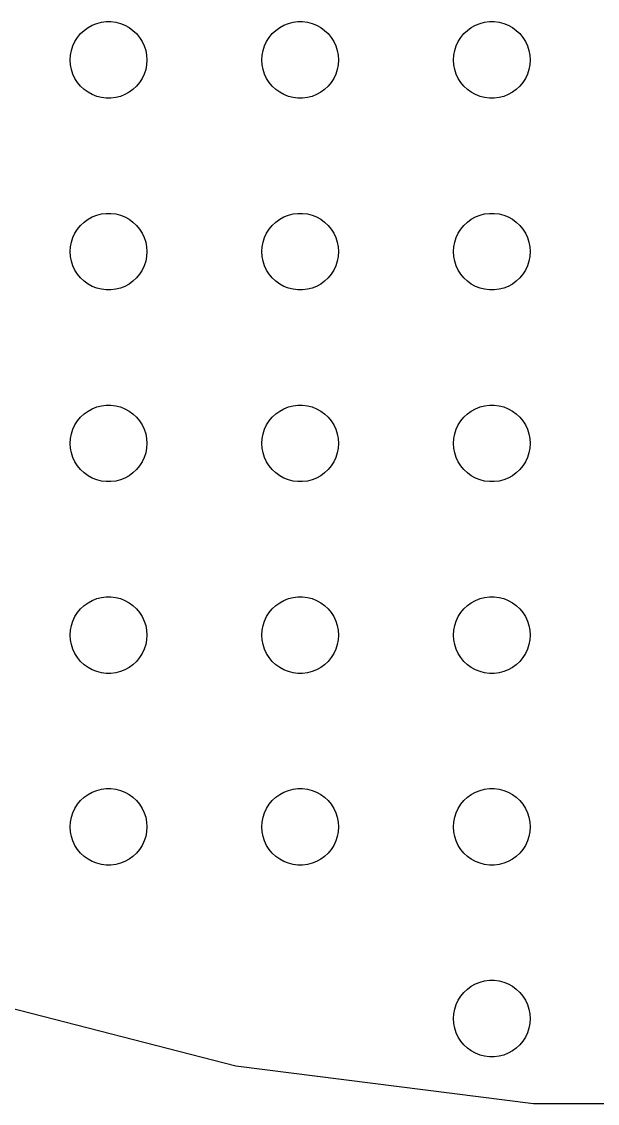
# Model space of a CAD drawing. Header units: metres. Extents: x -187 to 187, y -187 to 187.
# Drawn here: x -51.8 to -6.7, y -186.6 to -102 of the extents above; entities that cross this region are included whole.
import ezdxf

# ---------------------------------------------------------------- set-up
doc = ezdxf.new("R2010")
doc.units = ezdxf.units.M

msp = doc.modelspace()

# ---------------------------------------------------------------- linework, layer by layer
for p, q in [((-46.6075, -102.467), (-46.2773, -102.286)), ((-46.2773, -102.286), (-45.927, -102.147)), ((-45.927, -102.147), (-45.5621, -102.053)), ((-45.5621, -102.053), (-45.1884, -102.006)), ((-45.1884, -102.006), (-44.8116, -102.006)), ((-44.8116, -102.006), (-44.4379, -102.053)), ((-44.4379, -102.053), (-44.0729, -102.147)), ((-44.0729, -102.147), (-43.7227, -102.286)), ((-43.7227, -102.286), (-43.3925, -102.467)), ((-31.6075, -102.467), (-31.2773, -102.286)), ((-31.2773, -102.286), (-30.927, -102.147)), ((-30.927, -102.147), (-30.5621, -102.053)), ((-30.5621, -102.053), (-30.1884, -102.006)), ((-30.1884, -102.006), (-29.8116, -102.006)), ((-29.8116, -102.006), (-29.4379, -102.053)), ((-29.4379, -102.053), (-29.0729, -102.147)), ((-29.0729, -102.147), (-28.7227, -102.286)), ((-28.7227, -102.286), (-28.3925, -102.467)), ((-16.6075, -102.467), (-16.2773, -102.286)), ((-16.2773, -102.286), (-15.927, -102.147)), ((-15.927, -102.147), (-15.5621, -102.053)), ((-15.5621, -102.053), (-15.1884, -102.006)), ((-15.1884, -102.006), (-14.8116, -102.006)), ((-14.8116, -102.006), (-14.4379, -102.053)), ((-14.4379, -102.053), (-14.0729, -102.147)), ((-14.0729, -102.147), (-13.7227, -102.286)), ((-13.7227, -102.286), (-13.3925, -102.467)), ((-47.6289, -103.555), (-47.427, -103.237)), ((-47.427, -103.237), (-47.1869, -102.946)), ((-47.1869, -102.946), (-46.9123, -102.688)), ((-46.9123, -102.688), (-46.6075, -102.467)), ((-43.3925, -102.467), (-43.0877, -102.688)), ((-43.0877, -102.688), (-42.8131, -102.946)), ((-42.8131, -102.946), (-42.5729, -103.237)), ((-42.5729, -103.237), (-42.3711, -103.555)), ((-32.6289, -103.555), (-32.427, -103.237)), ((-32.427, -103.237), (-32.1869, -102.946)), ((-32.1869, -102.946), (-31.9123, -102.688)), ((-31.9123, -102.688), (-31.6075, -102.467)), ((-28.3925, -102.467), (-28.0877, -102.688)), ((-28.0877, -102.688), (-27.8131, -102.946)), ((-27.8131, -102.946), (-27.5729, -103.237)), ((-27.5729, -103.237), (-27.3711, -103.555)), ((-17.6289, -103.555), (-17.427, -103.237)), ((-17.427, -103.237), (-17.1869, -102.946)), ((-17.1869, -102.946), (-16.9123, -102.688)), ((-16.9123, -102.688), (-16.6075, -102.467)), ((-13.3925, -102.467), (-13.0877, -102.688)), ((-13.0877, -102.688), (-12.8131, -102.946)), ((-12.8131, -102.946), (-12.5729, -103.237)), ((-12.5729, -103.237), (-12.3711, -103.555)), ((-47.9057, -104.254), (-47.7893, -103.896)), ((-47.7893, -103.896), (-47.6289, -103.555)), ((-42.3711, -103.555), (-42.2107, -103.896)), ((-42.2107, -103.896), (-42.0942, -104.254)), ((-32.9057, -104.254), (-32.7893, -103.896)), ((-32.7893, -103.896), (-32.6289, -103.555)), ((-27.3711, -103.555), (-27.2107, -103.896)), ((-27.2107, -103.896), (-27.0942, -104.254)), ((-17.9057, -104.254), (-17.7893, -103.896)), ((-17.7893, -103.896), (-17.6289, -103.555)), ((-12.3711, -103.555), (-12.2107, -103.896)), ((-12.2107, -103.896), (-12.0942, -104.254)), ((-48, -105), (-47.9763, -104.624)), ((-47.9763, -104.624), (-47.9057, -104.254)), ((-42.0942, -104.254), (-42.0237, -104.624)), ((-42.0237, -104.624), (-42, -105)), ((-33, -105), (-32.9763, -104.624)), ((-32.9763, -104.624), (-32.9057, -104.254)), ((-27.0942, -104.254), (-27.0237, -104.624)), ((-27.0237, -104.624), (-27, -105)), ((-18, -105), (-17.9763, -104.624)), ((-17.9763, -104.624), (-17.9057, -104.254)), ((-12.0942, -104.254), (-12.0237, -104.624)), ((-12.0237, -104.624), (-12, -105)), ((-47.9763, -105.376), (-48, -105)), ((-47.9057, -105.746), (-47.9763, -105.376)), ((-47.7893, -106.104), (-47.9057, -105.746)), ((-42.0942, -105.746), (-42.2107, -106.104)), ((-42.0237, -105.376), (-42.0942, -105.746)), ((-42, -105), (-42.0237, -105.376)), ((-32.9763, -105.376), (-33, -105)), ((-32.9057, -105.746), (-32.9763, -105.376)), ((-32.7893, -106.104), (-32.9057, -105.746)), ((-27.0942, -105.746), (-27.2107, -106.104)), ((-27.0237, -105.376), (-27.0942, -105.746)), ((-27, -105), (-27.0237, -105.376)), ((-17.9763, -105.376), (-18, -105)), ((-17.9057, -105.746), (-17.9763, -105.376)), ((-17.7893, -106.104), (-17.9057, -105.746)), ((-12.0942, -105.746), (-12.2107, -106.104)), ((-12.0237, -105.376), (-12.0942, -105.746)), ((-12, -105), (-12.0237, -105.376)), ((-47.6289, -106.445), (-47.7893, -106.104)), ((-47.427, -106.763), (-47.6289, -106.445)), ((-42.3711, -106.445), (-42.5729, -106.763)), ((-42.2107, -106.104), (-42.3711, -106.445)), ((-32.6289, -106.445), (-32.7893, -106.104)), ((-32.427, -106.763), (-32.6289, -106.445)), ((-27.3711, -106.445), (-27.5729, -106.763)), ((-27.2107, -106.104), (-27.3711, -106.445)), ((-17.6289, -106.445), (-17.7893, -106.104)), ((-17.427, -106.763), (-17.6289, -106.445)), ((-12.3711, -106.445), (-12.5729, -106.763)), ((-12.2107, -106.104), (-12.3711, -106.445)), ((-47.1869, -107.054), (-47.427, -106.763)), ((-46.9123, -107.312), (-47.1869, -107.054)), ((-46.6075, -107.533), (-46.9123, -107.312)), ((-43.0877, -107.312), (-43.3925, -107.533)), ((-42.8131, -107.054), (-43.0877, -107.312)), ((-42.5729, -106.763), (-42.8131, -107.054)), ((-32.1869, -107.054), (-32.427, -106.763)), ((-31.9123, -107.312), (-32.1869, -107.054)), ((-31.6075, -107.533), (-31.9123, -107.312)), ((-28.0877, -107.312), (-28.3925, -107.533)), ((-27.8131, -107.054), (-28.0877, -107.312)), ((-27.5729, -106.763), (-27.8131, -107.054)), ((-17.1869, -107.054), (-17.427, -106.763)), ((-16.9123, -107.312), (-17.1869, -107.054)), ((-16.6075, -107.533), (-16.9123, -107.312)), ((-13.0877, -107.312), (-13.3925, -107.533)), ((-12.8131, -107.054), (-13.0877, -107.312)), ((-12.5729, -106.763), (-12.8131, -107.054)), ((-46.2773, -107.714), (-46.6075, -107.533)), ((-45.927, -107.853), (-46.2773, -107.714)), ((-45.5621, -107.947), (-45.927, -107.853)), ((-45.1884, -107.994), (-45.5621, -107.947)), ((-44.8116, -107.994), (-45.1884, -107.994)), ((-44.4379, -107.947), (-44.8116, -107.994)), ((-44.0729, -107.853), (-44.4379, -107.947)), ((-43.7227, -107.714), (-44.0729, -107.853)), ((-43.3925, -107.533), (-43.7227, -107.714)), ((-31.2773, -107.714), (-31.6075, -107.533)), ((-30.927, -107.853), (-31.2773, -107.714)), ((-30.5621, -107.947), (-30.927, -107.853)), ((-30.1884, -107.994), (-30.5621, -107.947)), ((-29.8116, -107.994), (-30.1884, -107.994)), ((-29.4379, -107.947), (-29.8116, -107.994)), ((-29.0729, -107.853), (-29.4379, -107.947)), ((-28.7227, -107.714), (-29.0729, -107.853)), ((-28.3925, -107.533), (-28.7227, -107.714)), ((-16.2773, -107.714), (-16.6075, -107.533)), ((-15.927, -107.853), (-16.2773, -107.714)), ((-15.5621, -107.947), (-15.927, -107.853)), ((-15.1884, -107.994), (-15.5621, -107.947)), ((-14.8116, -107.994), (-15.1884, -107.994)), ((-14.4379, -107.947), (-14.8116, -107.994)), ((-14.0729, -107.853), (-14.4379, -107.947)), ((-13.7227, -107.714), (-14.0729, -107.853)), ((-13.3925, -107.533), (-13.7227, -107.714)), ((-46.9123, -117.688), (-46.6075, -117.467)), ((-46.6075, -117.467), (-46.2773, -117.286)), ((-46.2773, -117.286), (-45.927, -117.147)), ((-45.927, -117.147), (-45.5621, -117.053)), ((-45.5621, -117.053), (-45.1884, -117.006)), ((-45.1884, -117.006), (-44.8116, -117.006)), ((-44.8116, -117.006), (-44.4379, -117.053)), ((-44.4379, -117.053), (-44.0729, -117.147)), ((-44.0729, -117.147), (-43.7227, -117.286)), ((-43.7227, -117.286), (-43.3925, -117.467)), ((-43.3925, -117.467), (-43.0877, -117.688)), ((-31.9123, -117.688), (-31.6075, -117.467)), ((-31.6075, -117.467), (-31.2773, -117.286)), ((-31.2773, -117.286), (-30.927, -117.147)), ((-30.927, -117.147), (-30.5621, -117.053)), ((-30.5621, -117.053), (-30.1884, -117.006)), ((-30.1884, -117.006), (-29.8116, -117.006)), ((-29.8116, -117.006), (-29.4379, -117.053)), ((-29.4379, -117.053), (-29.0729, -117.147)), ((-29.0729, -117.147), (-28.7227, -117.286)), ((-28.7227, -117.286), (-28.3925, -117.467)), ((-28.3925, -117.467), (-28.0877, -117.688)), ((-16.9123, -117.688), (-16.6075, -117.467)), ((-16.6075, -117.467), (-16.2773, -117.286)), ((-16.2773, -117.286), (-15.927, -117.147)), ((-15.927, -117.147), (-15.5621, -117.053)), ((-15.5621, -117.053), (-15.1884, -117.006)), ((-15.1884, -117.006), (-14.8116, -117.006)), ((-14.8116, -117.006), (-14.4379, -117.053)), ((-14.4379, -117.053), (-14.0729, -117.147)), ((-14.0729, -117.147), (-13.7227, -117.286)), ((-13.7227, -117.286), (-13.3925, -117.467)), ((-13.3925, -117.467), (-13.0877, -117.688)), ((-47.6289, -118.555), (-47.427, -118.237)), ((-47.427, -118.237), (-47.1869, -117.946)), ((-47.1869, -117.946), (-46.9123, -117.688)), ((-43.0877, -117.688), (-42.8131, -117.946)), ((-42.8131, -117.946), (-42.5729, -118.237)), ((-42.5729, -118.237), (-42.3711, -118.555)), ((-32.6289, -118.555), (-32.427, -118.237)), ((-32.427, -118.237), (-32.1869, -117.946)), ((-32.1869, -117.946), (-31.9123, -117.688)), ((-28.0877, -117.688), (-27.8131, -117.946)), ((-27.8131, -117.946), (-27.5729, -118.237)), ((-27.5729, -118.237), (-27.3711, -118.555)), ((-17.6289, -118.555), (-17.427, -118.237)), ((-17.427, -118.237), (-17.1869, -117.946)), ((-17.1869, -117.946), (-16.9123, -117.688)), ((-13.0877, -117.688), (-12.8131, -117.946)), ((-12.8131, -117.946), (-12.5729, -118.237)), ((-12.5729, -118.237), (-12.3711, -118.555)), ((-47.9763, -119.624), (-47.9057, -119.254)), ((-47.9057, -119.254), (-47.7893, -118.896)), ((-47.7893, -118.896), (-47.6289, -118.555)), ((-42.3711, -118.555), (-42.2107, -118.896)), ((-42.2107, -118.896), (-42.0942, -119.254)), ((-42.0942, -119.254), (-42.0237, -119.624)), ((-32.9763, -119.624), (-32.9057, -119.254)), ((-32.9057, -119.254), (-32.7893, -118.896)), ((-32.7893, -118.896), (-32.6289, -118.555)), ((-27.3711, -118.555), (-27.2107, -118.896)), ((-27.2107, -118.896), (-27.0942, -119.254)), ((-27.0942, -119.254), (-27.0237, -119.624)), ((-17.9763, -119.624), (-17.9057, -119.254)), ((-17.9057, -119.254), (-17.7893, -118.896)), ((-17.7893, -118.896), (-17.6289, -118.555)), ((-12.3711, -118.555), (-12.2107, -118.896)), ((-12.2107, -118.896), (-12.0942, -119.254)), ((-12.0942, -119.254), (-12.0237, -119.624)), ((-48, -120), (-47.9763, -119.624)), ((-47.9763, -120.376), (-48, -120)), ((-42.0237, -119.624), (-42, -120)), ((-42, -120), (-42.0237, -120.376)), ((-33, -120), (-32.9763, -119.624)), ((-32.9763, -120.376), (-33, -120)), ((-27.0237, -119.624), (-27, -120)), ((-27, -120), (-27.0237, -120.376)), ((-18, -120), (-17.9763, -119.624)), ((-17.9763, -120.376), (-18, -120)), ((-12.0237, -119.624), (-12, -120)), ((-12, -120), (-12.0237, -120.376)), ((-47.9057, -120.746), (-47.9763, -120.376)), ((-47.7893, -121.104), (-47.9057, -120.746)), ((-42.0942, -120.746), (-42.2107, -121.104)), ((-42.0237, -120.376), (-42.0942, -120.746)), ((-32.9057, -120.746), (-32.9763, -120.376)), ((-32.7893, -121.104), (-32.9057, -120.746)), ((-27.0942, -120.746), (-27.2107, -121.104)), ((-27.0237, -120.376), (-27.0942, -120.746)), ((-17.9057, -120.746), (-17.9763, -120.376)), ((-17.7893, -121.104), (-17.9057, -120.746)), ((-12.0942, -120.746), (-12.2107, -121.104)), ((-12.0237, -120.376), (-12.0942, -120.746)), ((-47.6289, -121.445), (-47.7893, -121.104)), ((-47.427, -121.763), (-47.6289, -121.445)), ((-47.1869, -122.054), (-47.427, -121.763)), ((-42.5729, -121.763), (-42.8131, -122.054)), ((-42.3711, -121.445), (-42.5729, -121.763)), ((-42.2107, -121.104), (-42.3711, -121.445)), ((-32.6289, -121.445), (-32.7893, -121.104)), ((-32.427, -121.763), (-32.6289, -121.445)), ((-32.1869, -122.054), (-32.427, -121.763)), ((-27.5729, -121.763), (-27.8131, -122.054)), ((-27.3711, -121.445), (-27.5729, -121.763)), ((-27.2107, -121.104), (-27.3711, -121.445)), ((-17.6289, -121.445), (-17.7893, -121.104)), ((-17.427, -121.763), (-17.6289, -121.445)), ((-17.1869, -122.054), (-17.427, -121.763)), ((-12.5729, -121.763), (-12.8131, -122.054)), ((-12.3711, -121.445), (-12.5729, -121.763)), ((-12.2107, -121.104), (-12.3711, -121.445)), ((-46.9123, -122.312), (-47.1869, -122.054)), ((-46.6075, -122.533), (-46.9123, -122.312)), ((-46.2773, -122.714), (-46.6075, -122.533)), ((-43.3925, -122.533), (-43.7227, -122.714)), ((-43.0877, -122.312), (-43.3925, -122.533)), ((-42.8131, -122.054), (-43.0877, -122.312)), ((-31.9123, -122.312), (-32.1869, -122.054)), ((-31.6075, -122.533), (-31.9123, -122.312)), ((-31.2773, -122.714), (-31.6075, -122.533)), ((-28.3925, -122.533), (-28.7227, -122.714)), ((-28.0877, -122.312), (-28.3925, -122.533)), ((-27.8131, -122.054), (-28.0877, -122.312)), ((-16.9123, -122.312), (-17.1869, -122.054)), ((-16.6075, -122.533), (-16.9123, -122.312)), ((-16.2773, -122.714), (-16.6075, -122.533)), ((-13.3925, -122.533), (-13.7227, -122.714)), ((-13.0877, -122.312), (-13.3925, -122.533)), ((-12.8131, -122.054), (-13.0877, -122.312)), ((-45.927, -122.853), (-46.2773, -122.714)), ((-45.5621, -122.947), (-45.927, -122.853)), ((-45.1884, -122.994), (-45.5621, -122.947)), ((-44.8116, -122.994), (-45.1884, -122.994)), ((-44.4379, -122.947), (-44.8116, -122.994)), ((-44.0729, -122.853), (-44.4379, -122.947)), ((-43.7227, -122.714), (-44.0729, -122.853)), ((-30.927, -122.853), (-31.2773, -122.714)), ((-30.5621, -122.947), (-30.927, -122.853)), ((-30.1884, -122.994), (-30.5621, -122.947)), ((-29.8116, -122.994), (-30.1884, -122.994)), ((-29.4379, -122.947), (-29.8116, -122.994)), ((-29.0729, -122.853), (-29.4379, -122.947)), ((-28.7227, -122.714), (-29.0729, -122.853)), ((-15.927, -122.853), (-16.2773, -122.714)), ((-15.5621, -122.947), (-15.927, -122.853)), ((-15.1884, -122.994), (-15.5621, -122.947)), ((-14.8116, -122.994), (-15.1884, -122.994)), ((-14.4379, -122.947), (-14.8116, -122.994)), ((-14.0729, -122.853), (-14.4379, -122.947)), ((-13.7227, -122.714), (-14.0729, -122.853)), ((-45.5621, -132.053), (-45.1884, -132.006)), ((-45.1884, -132.006), (-44.8116, -132.006)), ((-44.8116, -132.006), (-44.4379, -132.053)), ((-30.5621, -132.053), (-30.1884, -132.006)), ((-30.1884, -132.006), (-29.8116, -132.006)), ((-29.8116, -132.006), (-29.4379, -132.053)), ((-15.5621, -132.053), (-15.1884, -132.006)), ((-15.1884, -132.006), (-14.8116, -132.006)), ((-14.8116, -132.006), (-14.4379, -132.053)), ((-47.1869, -132.946), (-46.9123, -132.688)), ((-46.9123, -132.688), (-46.6075, -132.467)), ((-46.6075, -132.467), (-46.2773, -132.286)), ((-46.2773, -132.286), (-45.927, -132.147)), ((-45.927, -132.147), (-45.5621, -132.053)), ((-44.4379, -132.053), (-44.0729, -132.147)), ((-44.0729, -132.147), (-43.7227, -132.286)), ((-43.7227, -132.286), (-43.3925, -132.467)), ((-43.3925, -132.467), (-43.0877, -132.688)), ((-43.0877, -132.688), (-42.8131, -132.946)), ((-32.1869, -132.946), (-31.9123, -132.688)), ((-31.9123, -132.688), (-31.6075, -132.467)), ((-31.6075, -132.467), (-31.2773, -132.286)), ((-31.2773, -132.286), (-30.927, -132.147)), ((-30.927, -132.147), (-30.5621, -132.053)), ((-29.4379, -132.053), (-29.0729, -132.147)), ((-29.0729, -132.147), (-28.7227, -132.286)), ((-28.7227, -132.286), (-28.3925, -132.467)), ((-28.3925, -132.467), (-28.0877, -132.688)), ((-28.0877, -132.688), (-27.8131, -132.946)), ((-17.1869, -132.946), (-16.9123, -132.688)), ((-16.9123, -132.688), (-16.6075, -132.467)), ((-16.6075, -132.467), (-16.2773, -132.286)), ((-16.2773, -132.286), (-15.927, -132.147)), ((-15.927, -132.147), (-15.5621, -132.053)), ((-14.4379, -132.053), (-14.0729, -132.147)), ((-14.0729, -132.147), (-13.7227, -132.286)), ((-13.7227, -132.286), (-13.3925, -132.467)), ((-13.3925, -132.467), (-13.0877, -132.688)), ((-13.0877, -132.688), (-12.8131, -132.946)), ((-47.7893, -133.896), (-47.6289, -133.555)), ((-47.6289, -133.555), (-47.427, -133.237)), ((-47.427, -133.237), (-47.1869, -132.946)), ((-42.8131, -132.946), (-42.5729, -133.237)), ((-42.5729, -133.237), (-42.3711, -133.555)), ((-42.3711, -133.555), (-42.2107, -133.896)), ((-32.7893, -133.896), (-32.6289, -133.555)), ((-32.6289, -133.555), (-32.427, -133.237)), ((-32.427, -133.237), (-32.1869, -132.946)), ((-27.8131, -132.946), (-27.5729, -133.237)), ((-27.5729, -133.237), (-27.3711, -133.555)), ((-27.3711, -133.555), (-27.2107, -133.896)), ((-17.7893, -133.896), (-17.6289, -133.555)), ((-17.6289, -133.555), (-17.427, -133.237)), ((-17.427, -133.237), (-17.1869, -132.946)), ((-12.8131, -132.946), (-12.5729, -133.237)), ((-12.5729, -133.237), (-12.3711, -133.555)), ((-12.3711, -133.555), (-12.2107, -133.896)), ((-47.9763, -134.624), (-47.9057, -134.254)), ((-47.9057, -134.254), (-47.7893, -133.896)), ((-42.2107, -133.896), (-42.0942, -134.254)), ((-42.0942, -134.254), (-42.0237, -134.624)), ((-32.9763, -134.624), (-32.9057, -134.254)), ((-32.9057, -134.254), (-32.7893, -133.896)), ((-27.2107, -133.896), (-27.0942, -134.254)), ((-27.0942, -134.254), (-27.0237, -134.624)), ((-17.9763, -134.624), (-17.9057, -134.254)), ((-17.9057, -134.254), (-17.7893, -133.896)), ((-12.2107, -133.896), (-12.0942, -134.254)), ((-12.0942, -134.254), (-12.0237, -134.624)), ((-48, -135), (-47.9763, -134.624)), ((-47.9763, -135.376), (-48, -135)), ((-47.9057, -135.746), (-47.9763, -135.376)), ((-42.0237, -135.376), (-42.0942, -135.746)), ((-42.0237, -134.624), (-42, -135)), ((-42, -135), (-42.0237, -135.376)), ((-33, -135), (-32.9763, -134.624)), ((-32.9763, -135.376), (-33, -135)), ((-32.9057, -135.746), (-32.9763, -135.376)), ((-27.0237, -135.376), (-27.0942, -135.746)), ((-27.0237, -134.624), (-27, -135)), ((-27, -135), (-27.0237, -135.376)), ((-18, -135), (-17.9763, -134.624)), ((-17.9763, -135.376), (-18, -135)), ((-17.9057, -135.746), (-17.9763, -135.376)), ((-12.0237, -135.376), (-12.0942, -135.746)), ((-12.0237, -134.624), (-12, -135)), ((-12, -135), (-12.0237, -135.376)), ((-47.7893, -136.104), (-47.9057, -135.746)), ((-47.6289, -136.445), (-47.7893, -136.104)), ((-42.2107, -136.104), (-42.3711, -136.445)), ((-42.0942, -135.746), (-42.2107, -136.104)), ((-32.7893, -136.104), (-32.9057, -135.746)), ((-32.6289, -136.445), (-32.7893, -136.104)), ((-27.2107, -136.104), (-27.3711, -136.445)), ((-27.0942, -135.746), (-27.2107, -136.104)), ((-17.7893, -136.104), (-17.9057, -135.746)), ((-17.6289, -136.445), (-17.7893, -136.104)), ((-12.2107, -136.104), (-12.3711, -136.445)), ((-12.0942, -135.746), (-12.2107, -136.104)), ((-47.427, -136.763), (-47.6289, -136.445)), ((-47.1869, -137.054), (-47.427, -136.763)), ((-46.9123, -137.312), (-47.1869, -137.054)), ((-42.8131, -137.054), (-43.0877, -137.312)), ((-42.5729, -136.763), (-42.8131, -137.054)), ((-42.3711, -136.445), (-42.5729, -136.763)), ((-32.427, -136.763), (-32.6289, -136.445)), ((-32.1869, -137.054), (-32.427, -136.763)), ((-31.9123, -137.312), (-32.1869, -137.054)), ((-27.8131, -137.054), (-28.0877, -137.312)), ((-27.5729, -136.763), (-27.8131, -137.054)), ((-27.3711, -136.445), (-27.5729, -136.763)), ((-17.427, -136.763), (-17.6289, -136.445)), ((-17.1869, -137.054), (-17.427, -136.763)), ((-16.9123, -137.312), (-17.1869, -137.054)), ((-12.8131, -137.054), (-13.0877, -137.312)), ((-12.5729, -136.763), (-12.8131, -137.054)), ((-12.3711, -136.445), (-12.5729, -136.763)), ((-46.6075, -137.533), (-46.9123, -137.312)), ((-46.2773, -137.714), (-46.6075, -137.533)), ((-45.927, -137.853), (-46.2773, -137.714)), ((-45.5621, -137.947), (-45.927, -137.853)), ((-44.0729, -137.853), (-44.4379, -137.947)), ((-43.7227, -137.714), (-44.0729, -137.853)), ((-43.3925, -137.533), (-43.7227, -137.714)), ((-43.0877, -137.312), (-43.3925, -137.533)), ((-31.6075, -137.533), (-31.9123, -137.312)), ((-31.2773, -137.714), (-31.6075, -137.533)), ((-30.927, -137.853), (-31.2773, -137.714)), ((-30.5621, -137.947), (-30.927, -137.853)), ((-29.0729, -137.853), (-29.4379, -137.947)), ((-28.7227, -137.714), (-29.0729, -137.853)), ((-28.3925, -137.533), (-28.7227, -137.714)), ((-28.0877, -137.312), (-28.3925, -137.533)), ((-16.6075, -137.533), (-16.9123, -137.312)), ((-16.2773, -137.714), (-16.6075, -137.533)), ((-15.927, -137.853), (-16.2773, -137.714)), ((-15.5621, -137.947), (-15.927, -137.853)), ((-14.0729, -137.853), (-14.4379, -137.947)), ((-13.7227, -137.714), (-14.0729, -137.853)), ((-13.3925, -137.533), (-13.7227, -137.714)), ((-13.0877, -137.312), (-13.3925, -137.533)), ((-45.1884, -137.994), (-45.5621, -137.947)), ((-44.8116, -137.994), (-45.1884, -137.994)), ((-44.4379, -137.947), (-44.8116, -137.994)), ((-30.1884, -137.994), (-30.5621, -137.947)), ((-29.8116, -137.994), (-30.1884, -137.994)), ((-29.4379, -137.947), (-29.8116, -137.994)), ((-15.1884, -137.994), (-15.5621, -137.947)), ((-14.8116, -137.994), (-15.1884, -137.994)), ((-14.4379, -137.947), (-14.8116, -137.994)), ((-46.2773, -147.286), (-45.927, -147.147)), ((-45.927, -147.147), (-45.5621, -147.053)), ((-45.5621, -147.053), (-45.1884, -147.006)), ((-45.1884, -147.006), (-44.8116, -147.006)), ((-44.8116, -147.006), (-44.4379, -147.053)), ((-44.4379, -147.053), (-44.0729, -147.147)), ((-44.0729, -147.147), (-43.7227, -147.286)), ((-31.2773, -147.286), (-30.927, -147.147)), ((-30.927, -147.147), (-30.5621, -147.053)), ((-30.5621, -147.053), (-30.1884, -147.006)), ((-30.1884, -147.006), (-29.8116, -147.006)), ((-29.8116, -147.006), (-29.4379, -147.053)), ((-29.4379, -147.053), (-29.0729, -147.147)), ((-29.0729, -147.147), (-28.7227, -147.286)), ((-16.2773, -147.286), (-15.927, -147.147)), ((-15.927, -147.147), (-15.5621, -147.053)), ((-15.5621, -147.053), (-15.1884, -147.006)), ((-15.1884, -147.006), (-14.8116, -147.006)), ((-14.8116, -147.006), (-14.4379, -147.053)), ((-14.4379, -147.053), (-14.0729, -147.147)), ((-14.0729, -147.147), (-13.7227, -147.286)), ((-47.427, -148.237), (-47.1869, -147.946)), ((-47.1869, -147.946), (-46.9123, -147.688)), ((-46.9123, -147.688), (-46.6075, -147.467)), ((-46.6075, -147.467), (-46.2773, -147.286)), ((-43.7227, -147.286), (-43.3925, -147.467)), ((-43.3925, -147.467), (-43.0877, -147.688)), ((-43.0877, -147.688), (-42.8131, -147.946)), ((-42.8131, -147.946), (-42.5729, -148.237)), ((-32.427, -148.237), (-32.1869, -147.946)), ((-32.1869, -147.946), (-31.9123, -147.688)), ((-31.9123, -147.688), (-31.6075, -147.467)), ((-31.6075, -147.467), (-31.2773, -147.286)), ((-28.7227, -147.286), (-28.3925, -147.467)), ((-28.3925, -147.467), (-28.0877, -147.688)), ((-28.0877, -147.688), (-27.8131, -147.946)), ((-27.8131, -147.946), (-27.5729, -148.237)), ((-17.427, -148.237), (-17.1869, -147.946)), ((-17.1869, -147.946), (-16.9123, -147.688)), ((-16.9123, -147.688), (-16.6075, -147.467)), ((-16.6075, -147.467), (-16.2773, -147.286)), ((-13.7227, -147.286), (-13.3925, -147.467)), ((-13.3925, -147.467), (-13.0877, -147.688)), ((-13.0877, -147.688), (-12.8131, -147.946)), ((-12.8131, -147.946), (-12.5729, -148.237)), ((-47.9057, -149.254), (-47.7893, -148.896)), ((-47.7893, -148.896), (-47.6289, -148.555)), ((-47.6289, -148.555), (-47.427, -148.237)), ((-42.5729, -148.237), (-42.3711, -148.555)), ((-42.3711, -148.555), (-42.2107, -148.896)), ((-42.2107, -148.896), (-42.0942, -149.254)), ((-32.9057, -149.254), (-32.7893, -148.896)), ((-32.7893, -148.896), (-32.6289, -148.555)), ((-32.6289, -148.555), (-32.427, -148.237)), ((-27.5729, -148.237), (-27.3711, -148.555)), ((-27.3711, -148.555), (-27.2107, -148.896)), ((-27.2107, -148.896), (-27.0942, -149.254)), ((-17.9057, -149.254), (-17.7893, -148.896)), ((-17.7893, -148.896), (-17.6289, -148.555)), ((-17.6289, -148.555), (-17.427, -148.237)), ((-12.5729, -148.237), (-12.3711, -148.555)), ((-12.3711, -148.555), (-12.2107, -148.896)), ((-12.2107, -148.896), (-12.0942, -149.254)), ((-48, -150), (-47.9763, -149.624)), ((-47.9763, -149.624), (-47.9057, -149.254)), ((-42.0942, -149.254), (-42.0237, -149.624)), ((-42.0237, -149.624), (-42, -150)), ((-33, -150), (-32.9763, -149.624)), ((-32.9763, -149.624), (-32.9057, -149.254)), ((-27.0942, -149.254), (-27.0237, -149.624)), ((-27.0237, -149.624), (-27, -150)), ((-18, -150), (-17.9763, -149.624)), ((-17.9763, -149.624), (-17.9057, -149.254)), ((-12.0942, -149.254), (-12.0237, -149.624)), ((-12.0237, -149.624), (-12, -150)), ((-47.9763, -150.376), (-48, -150)), ((-47.9057, -150.746), (-47.9763, -150.376)), ((-42.0237, -150.376), (-42.0942, -150.746)), ((-42, -150), (-42.0237, -150.376)), ((-32.9763, -150.376), (-33, -150)), ((-32.9057, -150.746), (-32.9763, -150.376)), ((-27.0237, -150.376), (-27.0942, -150.746)), ((-27, -150), (-27.0237, -150.376)), ((-17.9763, -150.376), (-18, -150)), ((-17.9057, -150.746), (-17.9763, -150.376)), ((-12.0237, -150.376), (-12.0942, -150.746)), ((-12, -150), (-12.0237, -150.376)), ((-47.7893, -151.104), (-47.9057, -150.746)), ((-47.6289, -151.445), (-47.7893, -151.104)), ((-47.427, -151.763), (-47.6289, -151.445)), ((-42.3711, -151.445), (-42.5729, -151.763)), ((-42.2107, -151.104), (-42.3711, -151.445)), ((-42.0942, -150.746), (-42.2107, -151.104)), ((-32.7893, -151.104), (-32.9057, -150.746)), ((-32.6289, -151.445), (-32.7893, -151.104)), ((-32.427, -151.763), (-32.6289, -151.445)), ((-27.3711, -151.445), (-27.5729, -151.763)), ((-27.2107, -151.104), (-27.3711, -151.445)), ((-27.0942, -150.746), (-27.2107, -151.104)), ((-17.7893, -151.104), (-17.9057, -150.746)), ((-17.6289, -151.445), (-17.7893, -151.104)), ((-17.427, -151.763), (-17.6289, -151.445)), ((-12.3711, -151.445), (-12.5729, -151.763)), ((-12.2107, -151.104), (-12.3711, -151.445)), ((-12.0942, -150.746), (-12.2107, -151.104)), ((-47.1869, -152.054), (-47.427, -151.763)), ((-46.9123, -152.312), (-47.1869, -152.054)), ((-46.6075, -152.533), (-46.9123, -152.312)), ((-43.0877, -152.312), (-43.3925, -152.533)), ((-42.8131, -152.054), (-43.0877, -152.312)), ((-42.5729, -151.763), (-42.8131, -152.054)), ((-32.1869, -152.054), (-32.427, -151.763)), ((-31.9123, -152.312), (-32.1869, -152.054)), ((-31.6075, -152.533), (-31.9123, -152.312)), ((-28.0877, -152.312), (-28.3925, -152.533)), ((-27.8131, -152.054), (-28.0877, -152.312)), ((-27.5729, -151.763), (-27.8131, -152.054)), ((-17.1869, -152.054), (-17.427, -151.763)), ((-16.9123, -152.312), (-17.1869, -152.054)), ((-16.6075, -152.533), (-16.9123, -152.312)), ((-13.0877, -152.312), (-13.3925, -152.533)), ((-12.8131, -152.054), (-13.0877, -152.312)), ((-12.5729, -151.763), (-12.8131, -152.054)), ((-46.2773, -152.714), (-46.6075, -152.533)), ((-45.927, -152.853), (-46.2773, -152.714)), ((-45.5621, -152.947), (-45.927, -152.853)), ((-45.1884, -152.994), (-45.5621, -152.947)), ((-44.8116, -152.994), (-45.1884, -152.994)), ((-44.4379, -152.947), (-44.8116, -152.994)), ((-44.0729, -152.853), (-44.4379, -152.947)), ((-43.7227, -152.714), (-44.0729, -152.853)), ((-43.3925, -152.533), (-43.7227, -152.714)), ((-31.2773, -152.714), (-31.6075, -152.533)), ((-30.927, -152.853), (-31.2773, -152.714)), ((-30.5621, -152.947), (-30.927, -152.853)), ((-30.1884, -152.994), (-30.5621, -152.947)), ((-29.8116, -152.994), (-30.1884, -152.994)), ((-29.4379, -152.947), (-29.8116, -152.994)), ((-29.0729, -152.853), (-29.4379, -152.947)), ((-28.7227, -152.714), (-29.0729, -152.853)), ((-28.3925, -152.533), (-28.7227, -152.714)), ((-16.2773, -152.714), (-16.6075, -152.533)), ((-15.927, -152.853), (-16.2773, -152.714)), ((-15.5621, -152.947), (-15.927, -152.853)), ((-15.1884, -152.994), (-15.5621, -152.947)), ((-14.8116, -152.994), (-15.1884, -152.994)), ((-14.4379, -152.947), (-14.8116, -152.994)), ((-14.0729, -152.853), (-14.4379, -152.947)), ((-13.7227, -152.714), (-14.0729, -152.853)), ((-13.3925, -152.533), (-13.7227, -152.714)), ((-46.9123, -162.688), (-46.6075, -162.467)), ((-46.6075, -162.467), (-46.2773, -162.286)), ((-46.2773, -162.286), (-45.927, -162.147)), ((-45.927, -162.147), (-45.5621, -162.053)), ((-45.5621, -162.053), (-45.1884, -162.006)), ((-45.1884, -162.006), (-44.8116, -162.006)), ((-44.8116, -162.006), (-44.4379, -162.053)), ((-44.4379, -162.053), (-44.0729, -162.147)), ((-44.0729, -162.147), (-43.7227, -162.286)), ((-43.7227, -162.286), (-43.3925, -162.467)), ((-43.3925, -162.467), (-43.0877, -162.688)), ((-31.9123, -162.688), (-31.6075, -162.467)), ((-31.6075, -162.467), (-31.2773, -162.286)), ((-31.2773, -162.286), (-30.927, -162.147)), ((-30.927, -162.147), (-30.5621, -162.053)), ((-30.5621, -162.053), (-30.1884, -162.006)), ((-30.1884, -162.006), (-29.8116, -162.006)), ((-29.8116, -162.006), (-29.4379, -162.053)), ((-29.4379, -162.053), (-29.0729, -162.147)), ((-29.0729, -162.147), (-28.7227, -162.286)), ((-28.7227, -162.286), (-28.3925, -162.467)), ((-28.3925, -162.467), (-28.0877, -162.688)), ((-16.9123, -162.688), (-16.6075, -162.467)), ((-16.6075, -162.467), (-16.2773, -162.286)), ((-16.2773, -162.286), (-15.927, -162.147)), ((-15.927, -162.147), (-15.5621, -162.053)), ((-15.5621, -162.053), (-15.1884, -162.006)), ((-15.1884, -162.006), (-14.8116, -162.006)), ((-14.8116, -162.006), (-14.4379, -162.053)), ((-14.4379, -162.053), (-14.0729, -162.147)), ((-14.0729, -162.147), (-13.7227, -162.286)), ((-13.7227, -162.286), (-13.3925, -162.467)), ((-13.3925, -162.467), (-13.0877, -162.688)), ((-47.6289, -163.555), (-47.427, -163.237)), ((-47.427, -163.237), (-47.1869, -162.946)), ((-47.1869, -162.946), (-46.9123, -162.688)), ((-43.0877, -162.688), (-42.8131, -162.946)), ((-42.8131, -162.946), (-42.5729, -163.237)), ((-42.5729, -163.237), (-42.3711, -163.555)), ((-32.6289, -163.555), (-32.427, -163.237)), ((-32.427, -163.237), (-32.1869, -162.946)), ((-32.1869, -162.946), (-31.9123, -162.688)), ((-28.0877, -162.688), (-27.8131, -162.946)), ((-27.8131, -162.946), (-27.5729, -163.237)), ((-27.5729, -163.237), (-27.3711, -163.555)), ((-17.6289, -163.555), (-17.427, -163.237)), ((-17.427, -163.237), (-17.1869, -162.946)), ((-17.1869, -162.946), (-16.9123, -162.688)), ((-13.0877, -162.688), (-12.8131, -162.946)), ((-12.8131, -162.946), (-12.5729, -163.237)), ((-12.5729, -163.237), (-12.3711, -163.555)), ((-47.9057, -164.254), (-47.7893, -163.896)), ((-47.7893, -163.896), (-47.6289, -163.555)), ((-42.3711, -163.555), (-42.2107, -163.896)), ((-42.2107, -163.896), (-42.0942, -164.254)), ((-32.9057, -164.254), (-32.7893, -163.896)), ((-32.7893, -163.896), (-32.6289, -163.555)), ((-27.3711, -163.555), (-27.2107, -163.896)), ((-27.2107, -163.896), (-27.0942, -164.254)), ((-17.9057, -164.254), (-17.7893, -163.896)), ((-17.7893, -163.896), (-17.6289, -163.555)), ((-12.3711, -163.555), (-12.2107, -163.896)), ((-12.2107, -163.896), (-12.0942, -164.254)), ((-48, -165), (-47.9763, -164.624)), ((-47.9763, -165.376), (-48, -165)), ((-47.9763, -164.624), (-47.9057, -164.254)), ((-42.0942, -164.254), (-42.0237, -164.624)), ((-42.0237, -164.624), (-42, -165)), ((-42, -165), (-42.0237, -165.376)), ((-33, -165), (-32.9763, -164.624)), ((-32.9763, -165.376), (-33, -165)), ((-32.9763, -164.624), (-32.9057, -164.254)), ((-27.0942, -164.254), (-27.0237, -164.624)), ((-27.0237, -164.624), (-27, -165)), ((-27, -165), (-27.0237, -165.376)), ((-18, -165), (-17.9763, -164.624)), ((-17.9763, -165.376), (-18, -165)), ((-17.9763, -164.624), (-17.9057, -164.254)), ((-12.0942, -164.254), (-12.0237, -164.624)), ((-12.0237, -164.624), (-12, -165)), ((-12, -165), (-12.0237, -165.376)), ((-47.9057, -165.746), (-47.9763, -165.376)), ((-47.7893, -166.104), (-47.9057, -165.746)), ((-42.0942, -165.746), (-42.2107, -166.104)), ((-42.0237, -165.376), (-42.0942, -165.746)), ((-32.9057, -165.746), (-32.9763, -165.376)), ((-32.7893, -166.104), (-32.9057, -165.746)), ((-27.0942, -165.746), (-27.2107, -166.104)), ((-27.0237, -165.376), (-27.0942, -165.746)), ((-17.9057, -165.746), (-17.9763, -165.376)), ((-17.7893, -166.104), (-17.9057, -165.746)), ((-12.0942, -165.746), (-12.2107, -166.104)), ((-12.0237, -165.376), (-12.0942, -165.746)), ((-47.6289, -166.445), (-47.7893, -166.104)), ((-47.427, -166.763), (-47.6289, -166.445)), ((-42.3711, -166.445), (-42.5729, -166.763)), ((-42.2107, -166.104), (-42.3711, -166.445)), ((-32.6289, -166.445), (-32.7893, -166.104)), ((-32.427, -166.763), (-32.6289, -166.445)), ((-27.3711, -166.445), (-27.5729, -166.763)), ((-27.2107, -166.104), (-27.3711, -166.445)), ((-17.6289, -166.445), (-17.7893, -166.104)), ((-17.427, -166.763), (-17.6289, -166.445)), ((-12.3711, -166.445), (-12.5729, -166.763)), ((-12.2107, -166.104), (-12.3711, -166.445)), ((-47.1869, -167.054), (-47.427, -166.763)), ((-46.9123, -167.312), (-47.1869, -167.054)), ((-46.6075, -167.533), (-46.9123, -167.312)), ((-46.2773, -167.714), (-46.6075, -167.533)), ((-43.3925, -167.533), (-43.7227, -167.714)), ((-43.0877, -167.312), (-43.3925, -167.533)), ((-42.8131, -167.054), (-43.0877, -167.312)), ((-42.5729, -166.763), (-42.8131, -167.054)), ((-32.1869, -167.054), (-32.427, -166.763)), ((-31.9123, -167.312), (-32.1869, -167.054)), ((-31.6075, -167.533), (-31.9123, -167.312)), ((-31.2773, -167.714), (-31.6075, -167.533)), ((-28.3925, -167.533), (-28.7227, -167.714)), ((-28.0877, -167.312), (-28.3925, -167.533)), ((-27.8131, -167.054), (-28.0877, -167.312)), ((-27.5729, -166.763), (-27.8131, -167.054)), ((-17.1869, -167.054), (-17.427, -166.763)), ((-16.9123, -167.312), (-17.1869, -167.054)), ((-16.6075, -167.533), (-16.9123, -167.312)), ((-16.2773, -167.714), (-16.6075, -167.533)), ((-13.3925, -167.533), (-13.7227, -167.714)), ((-13.0877, -167.312), (-13.3925, -167.533)), ((-12.8131, -167.054), (-13.0877, -167.312)), ((-12.5729, -166.763), (-12.8131, -167.054)), ((-45.927, -167.853), (-46.2773, -167.714)), ((-45.5621, -167.947), (-45.927, -167.853)), ((-45.1884, -167.994), (-45.5621, -167.947)), ((-44.8116, -167.994), (-45.1884, -167.994)), ((-44.4379, -167.947), (-44.8116, -167.994)), ((-44.0729, -167.853), (-44.4379, -167.947)), ((-43.7227, -167.714), (-44.0729, -167.853)), ((-30.927, -167.853), (-31.2773, -167.714)), ((-30.5621, -167.947), (-30.927, -167.853)), ((-30.1884, -167.994), (-30.5621, -167.947)), ((-29.8116, -167.994), (-30.1884, -167.994)), ((-29.4379, -167.947), (-29.8116, -167.994)), ((-29.0729, -167.853), (-29.4379, -167.947)), ((-28.7227, -167.714), (-29.0729, -167.853)), ((-15.927, -167.853), (-16.2773, -167.714)), ((-15.5621, -167.947), (-15.927, -167.853)), ((-15.1884, -167.994), (-15.5621, -167.947)), ((-14.8116, -167.994), (-15.1884, -167.994)), ((-14.4379, -167.947), (-14.8116, -167.994)), ((-14.0729, -167.853), (-14.4379, -167.947)), ((-13.7227, -167.714), (-14.0729, -167.853)), ((-17.1869, -177.946), (-16.9123, -177.688)), ((-16.9123, -177.688), (-16.6075, -177.467)), ((-16.6075, -177.467), (-16.2773, -177.286)), ((-16.2773, -177.286), (-15.927, -177.147)), ((-15.927, -177.147), (-15.5621, -177.053)), ((-15.5621, -177.053), (-15.1884, -177.006)), ((-15.1884, -177.006), (-14.8116, -177.006)), ((-14.8116, -177.006), (-14.4379, -177.053)), ((-14.4379, -177.053), (-14.0729, -177.147)), ((-14.0729, -177.147), (-13.7227, -177.286)), ((-13.7227, -177.286), (-13.3925, -177.467)), ((-13.3925, -177.467), (-13.0877, -177.688)), ((-13.0877, -177.688), (-12.8131, -177.946)), ((-57.7862, -177.848), (-35.0403, -183.688)), ((-17.7893, -178.896), (-17.6289, -178.555)), ((-17.6289, -178.555), (-17.427, -178.237)), ((-17.427, -178.237), (-17.1869, -177.946)), ((-12.8131, -177.946), (-12.5729, -178.237)), ((-12.5729, -178.237), (-12.3711, -178.555)), ((-12.3711, -178.555), (-12.2107, -178.896)), ((-17.9763, -179.624), (-17.9057, -179.254)), ((-17.9057, -179.254), (-17.7893, -178.896)), ((-12.2107, -178.896), (-12.0942, -179.254)), ((-12.0942, -179.254), (-12.0237, -179.624)), ((-18, -180), (-17.9763, -179.624)), ((-17.9763, -180.376), (-18, -180)), ((-12.0237, -179.624), (-12, -180)), ((-12, -180), (-12.0237, -180.376)), ((-17.9057, -180.746), (-17.9763, -180.376)), ((-17.7893, -181.104), (-17.9057, -180.746)), ((-12.0942, -180.746), (-12.2107, -181.104)), ((-12.0237, -180.376), (-12.0942, -180.746)), ((-17.6289, -181.445), (-17.7893, -181.104)), ((-17.427, -181.763), (-17.6289, -181.445)), ((-17.1869, -182.054), (-17.427, -181.763)), ((-12.5729, -181.763), (-12.8131, -182.054)), ((-12.3711, -181.445), (-12.5729, -181.763)), ((-12.2107, -181.104), (-12.3711, -181.445)), ((-16.9123, -182.312), (-17.1869, -182.054)), ((-16.6075, -182.533), (-16.9123, -182.312)), ((-16.2773, -182.714), (-16.6075, -182.533)), ((-15.927, -182.853), (-16.2773, -182.714)), ((-13.7227, -182.714), (-14.0729, -182.853)), ((-13.3925, -182.533), (-13.7227, -182.714)), ((-13.0877, -182.312), (-13.3925, -182.533)), ((-12.8131, -182.054), (-13.0877, -182.312)), ((-15.5621, -182.947), (-15.927, -182.853)), ((-15.1884, -182.994), (-15.5621, -182.947)), ((-14.8116, -182.994), (-15.1884, -182.994)), ((-14.4379, -182.947), (-14.8116, -182.994)), ((-14.0729, -182.853), (-14.4379, -182.947)), ((-35.0403, -183.688), (-11.7418, -186.631)), ((-11.7418, -186.631), (11.7418, -186.631))]:
    msp.add_line(p, q)

doc.saveas('drawing.dxf')
